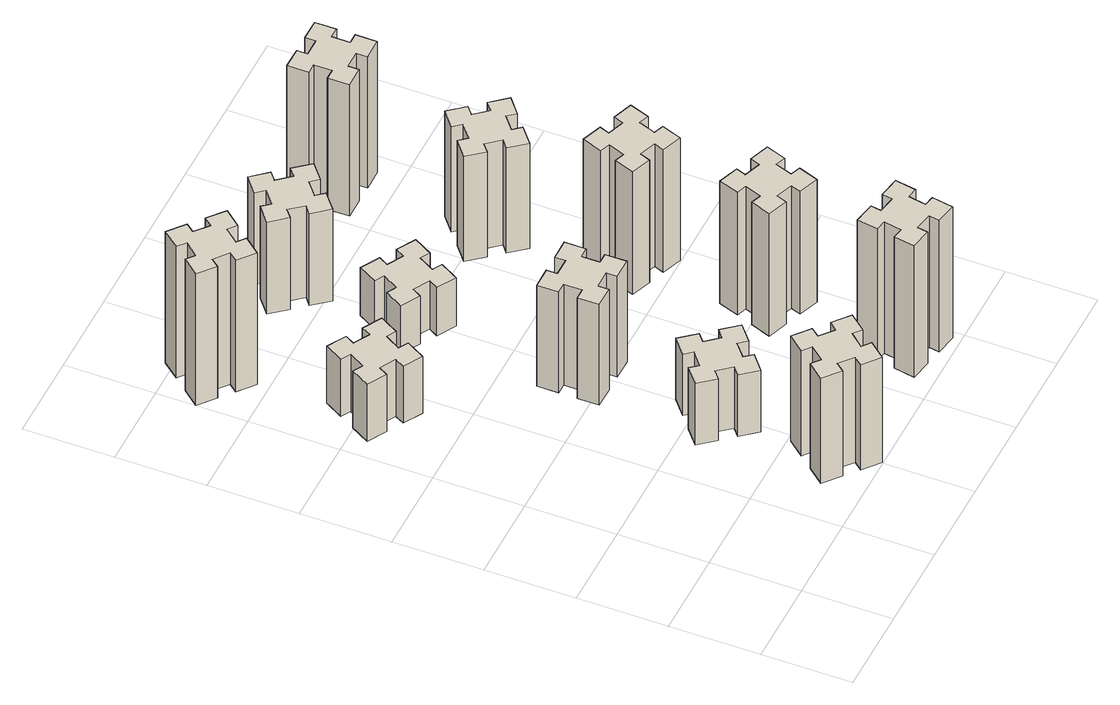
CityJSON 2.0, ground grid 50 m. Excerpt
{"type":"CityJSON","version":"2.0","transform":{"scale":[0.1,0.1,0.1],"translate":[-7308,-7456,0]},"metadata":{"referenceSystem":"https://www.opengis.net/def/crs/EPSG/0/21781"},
"CityObjects":{
"building1":{"type":"Building","attributes":{"class":"1000","function":"1000","usage":"1000","yearOfConstruction":2016,"roofType":"1000","measuredHeight":72,"storeysAboveGround":30,"storeysBelowGround":0},"geometry":[{"type":"Solid","lod":"1","boundaries":[[[[0,1,2,3,4,5,6,7,8,9,10,11,12,13,14,15,16,17,18,19]],[[17,16,20,21]],[[16,15,22,20]],[[15,14,23,22]],[[14,13,24,23]],[[13,12,25,24]],[[12,11,26,25]],[[11,10,27,26]],[[10,9,28,27]],[[9,8,29,28]],[[8,7,30,29]],[[7,6,31,30]],[[6,5,32,31]],[[5,4,33,32]],[[4,3,34,33]],[[3,2,35,34]],[[2,1,36,35]],[[1,0,37,36]],[[0,19,38,37]],[[19,18,39,38]],[[18,17,21,39]],[[24,25,26,27,28,29,30,31,32,33,34,35,36,37,38,39,21,20,22,23]]]]}]},
"building2":{"type":"Building","attributes":{"class":"1000","function":"1000","usage":"1000","yearOfConstruction":2016,"roofType":"1000","measuredHeight":39,"storeysAboveGround":30,"storeysBelowGround":0},"geometry":[{"type":"Solid","lod":"1","boundaries":[[[[40,41,42,43,44,45,46,47,48,49,50,51,52,53,54,55,56,57,58,59]],[[57,56,60,61]],[[56,55,62,60]],[[55,54,63,62]],[[54,53,64,63]],[[53,52,65,64]],[[52,51,66,65]],[[51,50,67,66]],[[50,49,68,67]],[[49,48,69,68]],[[48,47,70,69]],[[47,46,71,70]],[[46,45,72,71]],[[45,44,73,72]],[[44,43,74,73]],[[43,42,75,74]],[[42,41,76,75]],[[41,40,77,76]],[[40,59,78,77]],[[59,58,79,78]],[[58,57,61,79]],[[64,65,66,67,68,69,70,71,72,73,74,75,76,77,78,79,61,60,62,63]]]]}]},
"building3":{"type":"Building","attributes":{"class":"1000","function":"1000","usage":"1000","yearOfConstruction":2016,"roofType":"1000","measuredHeight":90,"storeysAboveGround":30,"storeysBelowGround":0},"geometry":[{"type":"Solid","lod":"1","boundaries":[[[[80,81,82,83,84,85,86,87,88,89,90,91,92,93,94,95,96,97,98,99]],[[97,96,100,101]],[[96,95,102,100]],[[95,94,103,102]],[[94,93,104,103]],[[93,92,105,104]],[[92,91,106,105]],[[91,90,107,106]],[[90,89,108,107]],[[89,88,109,108]],[[88,87,110,109]],[[87,86,111,110]],[[86,85,112,111]],[[85,84,113,112]],[[84,83,114,113]],[[83,82,115,114]],[[82,81,116,115]],[[81,80,117,116]],[[80,99,118,117]],[[99,98,119,118]],[[98,97,101,119]],[[104,105,106,107,108,109,110,111,112,113,114,115,116,117,118,119,101,100,102,103]]]]}]},
"building4":{"type":"Building","attributes":{"class":"1000","function":"1000","usage":"1000","yearOfConstruction":2016,"roofType":"1000","measuredHeight":42,"storeysAboveGround":30,"storeysBelowGround":0},"geometry":[{"type":"Solid","lod":"1","boundaries":[[[[120,121,122,123,124,125,126,127,128,129,130,131,132,133,134,135,136,137,138,139]],[[137,136,140,141]],[[136,135,142,140]],[[135,134,143,142]],[[134,133,144,143]],[[133,132,145,144]],[[132,131,146,145]],[[131,130,147,146]],[[130,129,148,147]],[[129,128,149,148]],[[128,127,150,149]],[[127,126,151,150]],[[126,125,152,151]],[[125,124,153,152]],[[124,123,154,153]],[[123,122,155,154]],[[122,121,156,155]],[[121,120,157,156]],[[120,139,158,157]],[[139,138,159,158]],[[138,137,141,159]],[[144,145,146,147,148,149,150,151,152,153,154,155,156,157,158,159,141,140,142,143]]]]}]},
"building5":{"type":"Building","attributes":{"class":"1000","function":"1000","usage":"1000","yearOfConstruction":2016,"roofType":"1000","measuredHeight":69,"storeysAboveGround":30,"storeysBelowGround":0},"geometry":[{"type":"Solid","lod":"1","boundaries":[[[[160,161,162,163,164,165,166,167,168,169,170,171,172,173,174,175,176,177,178,179]],[[177,176,180,181]],[[176,175,182,180]],[[175,174,183,182]],[[174,173,184,183]],[[173,172,185,184]],[[172,171,186,185]],[[171,170,187,186]],[[170,169,188,187]],[[169,168,189,188]],[[168,167,190,189]],[[167,166,191,190]],[[166,165,192,191]],[[165,164,193,192]],[[164,163,194,193]],[[163,162,195,194]],[[162,161,196,195]],[[161,160,197,196]],[[160,179,198,197]],[[179,178,199,198]],[[178,177,181,199]],[[184,185,186,187,188,189,190,191,192,193,194,195,196,197,198,199,181,180,182,183]]]]}]},
"building6":{"type":"Building","attributes":{"class":"1000","function":"1000","usage":"1000","yearOfConstruction":2016,"roofType":"1000","measuredHeight":33,"storeysAboveGround":30,"storeysBelowGround":0},"geometry":[{"type":"Solid","lod":"1","boundaries":[[[[200,201,202,203,204,205,206,207,208,209,210,211,212,213,214,215,216,217,218,219]],[[217,216,220,221]],[[216,215,222,220]],[[215,214,223,222]],[[214,213,224,223]],[[213,212,225,224]],[[212,211,226,225]],[[211,210,227,226]],[[210,209,228,227]],[[209,208,229,228]],[[208,207,230,229]],[[207,206,231,230]],[[206,205,232,231]],[[205,204,233,232]],[[204,203,234,233]],[[203,202,235,234]],[[202,201,236,235]],[[201,200,237,236]],[[200,219,238,237]],[[219,218,239,238]],[[218,217,221,239]],[[224,225,226,227,228,229,230,231,232,233,234,235,236,237,238,239,221,220,222,223]]]]}]},
"building7":{"type":"Building","attributes":{"class":"1000","function":"1000","usage":"1000","yearOfConstruction":2016,"roofType":"1000","measuredHeight":90,"storeysAboveGround":30,"storeysBelowGround":0},"geometry":[{"type":"Solid","lod":"1","boundaries":[[[[240,241,242,243,244,245,246,247,248,249,250,251,252,253,254,255,256,257,258,259]],[[257,256,260,261]],[[256,255,262,260]],[[255,254,263,262]],[[254,253,264,263]],[[253,252,265,264]],[[252,251,266,265]],[[251,250,267,266]],[[250,249,268,267]],[[249,248,269,268]],[[248,247,270,269]],[[247,246,271,270]],[[246,245,272,271]],[[245,244,273,272]],[[244,243,274,273]],[[243,242,275,274]],[[242,241,276,275]],[[241,240,277,276]],[[240,259,278,277]],[[259,258,279,278]],[[258,257,261,279]],[[264,265,266,267,268,269,270,271,272,273,274,275,276,277,278,279,261,260,262,263]]]]}]},
"building8":{"type":"Building","attributes":{"class":"1000","function":"1000","usage":"1000","yearOfConstruction":2016,"roofType":"1000","measuredHeight":63,"storeysAboveGround":30,"storeysBelowGround":0},"geometry":[{"type":"Solid","lod":"1","boundaries":[[[[280,281,282,283,284,285,286,287,288,289,290,291,292,293,294,295,296,297,298,299]],[[297,296,300,301]],[[296,295,302,300]],[[295,294,303,302]],[[294,293,304,303]],[[293,292,305,304]],[[292,291,306,305]],[[291,290,307,306]],[[290,289,308,307]],[[289,288,309,308]],[[288,287,310,309]],[[287,286,311,310]],[[286,285,312,311]],[[285,284,313,312]],[[284,283,314,313]],[[283,282,315,314]],[[282,281,316,315]],[[281,280,317,316]],[[280,299,318,317]],[[299,298,319,318]],[[298,297,301,319]],[[304,305,306,307,308,309,310,311,312,313,314,315,316,317,318,319,301,300,302,303]]]]}]},
"building9":{"type":"Building","attributes":{"class":"1000","function":"1000","usage":"1000","yearOfConstruction":2016,"roofType":"1000","measuredHeight":84,"storeysAboveGround":30,"storeysBelowGround":0},"geometry":[{"type":"Solid","lod":"1","boundaries":[[[[320,321,322,323,324,325,326,327,328,329,330,331,332,333,334,335,336,337,338,339]],[[337,336,340,341]],[[336,335,342,340]],[[335,334,343,342]],[[334,333,344,343]],[[333,332,345,344]],[[332,331,346,345]],[[331,330,347,346]],[[330,329,348,347]],[[329,328,349,348]],[[328,327,350,349]],[[327,326,351,350]],[[326,325,352,351]],[[325,324,353,352]],[[324,323,354,353]],[[323,322,355,354]],[[322,321,356,355]],[[321,320,357,356]],[[320,339,358,357]],[[339,338,359,358]],[[338,337,341,359]],[[344,345,346,347,348,349,350,351,352,353,354,355,356,357,358,359,341,340,342,343]]]]}]},
"building10":{"type":"Building","attributes":{"class":"1000","function":"1000","usage":"1000","yearOfConstruction":2016,"roofType":"1000","measuredHeight":84,"storeysAboveGround":30,"storeysBelowGround":0},"geometry":[{"type":"Solid","lod":"1","boundaries":[[[[360,361,362,363,364,365,366,367,368,369,370,371,372,373,374,375,376,377,378,379]],[[377,376,380,381]],[[376,375,382,380]],[[375,374,383,382]],[[374,373,384,383]],[[373,372,385,384]],[[372,371,386,385]],[[371,370,387,386]],[[370,369,388,387]],[[369,368,389,388]],[[368,367,390,389]],[[367,366,391,390]],[[366,365,392,391]],[[365,364,393,392]],[[364,363,394,393]],[[363,362,395,394]],[[362,361,396,395]],[[361,360,397,396]],[[360,379,398,397]],[[379,378,399,398]],[[378,377,381,399]],[[384,385,386,387,388,389,390,391,392,393,394,395,396,397,398,399,381,380,382,383]]]]}]},
"building11":{"type":"Building","attributes":{"class":"1000","function":"1000","usage":"1000","yearOfConstruction":2016,"roofType":"1000","measuredHeight":72,"storeysAboveGround":30,"storeysBelowGround":0},"geometry":[{"type":"Solid","lod":"1","boundaries":[[[[400,401,402,403,404,405,406,407,408,409,410,411,412,413,414,415,416,417,418,419]],[[417,416,420,421]],[[416,415,422,420]],[[415,414,423,422]],[[414,413,424,423]],[[413,412,425,424]],[[412,411,426,425]],[[411,410,427,426]],[[410,409,428,427]],[[409,408,429,428]],[[408,407,430,429]],[[407,406,431,430]],[[406,405,432,431]],[[405,404,433,432]],[[404,403,434,433]],[[403,402,435,434]],[[402,401,436,435]],[[401,400,437,436]],[[400,419,438,437]],[[419,418,439,438]],[[418,417,421,439]],[[424,425,426,427,428,429,430,431,432,433,434,435,436,437,438,439,421,420,422,423]]]]}]},
"building12":{"type":"Building","attributes":{"class":"1000","function":"1000","usage":"1000","yearOfConstruction":2016,"roofType":"1000","measuredHeight":90,"storeysAboveGround":30,"storeysBelowGround":0},"geometry":[{"type":"Solid","lod":"1","boundaries":[[[[440,441,442,443,444,445,446,447,448,449,450,451,452,453,454,455,456,457,458,459]],[[457,456,460,461]],[[456,455,462,460]],[[455,454,463,462]],[[454,453,464,463]],[[453,452,465,464]],[[452,451,466,465]],[[451,450,467,466]],[[450,449,468,467]],[[449,448,469,468]],[[448,447,470,469]],[[447,446,471,470]],[[446,445,472,471]],[[445,444,473,472]],[[444,443,474,473]],[[443,442,475,474]],[[442,441,476,475]],[[441,440,477,476]],[[440,459,478,477]],[[459,458,479,478]],[[458,457,461,479]],[[464,465,466,467,468,469,470,471,472,473,474,475,476,477,478,479,461,460,462,463]]]]}]}
},
"vertices":[
[876,193,0],[953,129,0],[914,83,0],[1006,6,0],[1083,98,0],[1037,136,0],[1102,213,0],[1148,174,0],[1225,266,0],[1133,343,0],[1094,297,0],[1018,362,0],[1056,408,0],[964,485,0],[887,393,0],[933,354,0],[869,278,0],[823,316,0],[746,224,0],[838,147,0],[869,278,720],[823,316,720],[933,354,720],[887,393,720],[964,485,720],[1056,408,720],[1018,362,720],[1094,297,720],[1133,343,720],[1225,266,720],[1148,174,720],[1102,213,720],[1037,136,720],[1083,98,720],[1006,6,720],[914,83,720],[953,129,720],[876,193,720],[838,147,720],[746,224,720],
[416,2367,0],[466,2454,0],[518,2424,0],[578,2528,0],[474,2588,0],[444,2536,0],[357,2586,0],[387,2638,0],[283,2698,0],[223,2594,0],[275,2564,0],[225,2477,0],[173,2507,0],[113,2403,0],[217,2343,0],[247,2395,0],[334,2345,0],[304,2293,0],[408,2233,0],[468,2337,0],[334,2345,390],[304,2293,390],[247,2395,390],[217,2343,390],[113,2403,390],[173,2507,390],[225,2477,390],[275,2564,390],[223,2594,390],[283,2698,390],[387,2638,390],[357,2586,390],[444,2536,390],[474,2588,390],[578,2528,390],[518,2424,390],[466,2454,390],[416,2367,390],[468,2337,390],[408,2233,390],
[136,3253,0],[213,3189,0],[174,3143,0],[266,3066,0],[343,3158,0],[297,3196,0],[362,3273,0],[408,3234,0],[485,3326,0],[393,3403,0],[354,3357,0],[278,3422,0],[316,3468,0],[224,3545,0],[147,3453,0],[193,3414,0],[129,3338,0],[83,3376,0],[6,3284,0],[98,3207,0],[129,3338,900],[83,3376,900],[193,3414,900],[147,3453,900],[224,3545,900],[316,3468,900],[278,3422,900],[354,3357,900],[393,3403,900],[485,3326,900],[408,3234,900],[362,3273,900],[297,3196,900],[343,3158,900],[266,3066,900],[174,3143,900],[213,3189,900],[136,3253,900],[98,3207,900],[6,3284,900],
[953,1002,0],[876,937,0],[838,983,0],[746,906,0],[823,814,0],[869,853,0],[933,776,0],[887,738,0],[964,646,0],[1056,723,0],[1018,769,0],[1094,833,0],[1133,787,0],[1225,864,0],[1148,956,0],[1102,918,0],[1037,994,0],[1083,1033,0],[1006,1125,0],[914,1048,0],[1037,994,420],[1083,1033,420],[1102,918,420],[1148,956,420],[1225,864,420],[1133,787,420],[1094,833,420],[1018,769,420],[1056,723,420],[964,646,420],[887,738,420],[933,776,420],[869,853,420],[823,814,420],[746,906,420],[838,983,420],[876,937,420],[953,1002,420],[914,1048,420],[1006,1125,420],
[935,1515,0],[1035,1515,0],[1035,1455,0],[1155,1455,0],[1155,1575,0],[1095,1575,0],[1095,1675,0],[1155,1675,0],[1155,1795,0],[1035,1795,0],[1035,1735,0],[935,1735,0],[935,1795,0],[815,1795,0],[815,1675,0],[875,1675,0],[875,1575,0],[815,1575,0],[815,1455,0],[935,1455,0],[875,1575,690],[815,1575,690],[875,1675,690],[815,1675,690],[815,1795,690],[935,1795,690],[935,1735,690],[1035,1735,690],[1035,1795,690],[1155,1795,690],[1155,1675,690],[1095,1675,690],[1095,1575,690],[1155,1575,690],[1155,1455,690],[1035,1455,690],[1035,1515,690],[935,1515,690],[935,1455,690],[815,1455,690],
[1056,2467,0],[1106,2554,0],[1158,2524,0],[1218,2628,0],[1114,2688,0],[1084,2636,0],[997,2686,0],[1027,2738,0],[923,2798,0],[863,2694,0],[915,2664,0],[865,2577,0],[813,2607,0],[753,2503,0],[857,2443,0],[887,2495,0],[974,2445,0],[944,2393,0],[1048,2333,0],[1108,2437,0],[974,2445,330],[944,2393,330],[887,2495,330],[857,2443,330],[753,2503,330],[813,2607,330],[865,2577,330],[915,2664,330],[863,2694,330],[923,2798,330],[1027,2738,330],[997,2686,330],[1084,2636,330],[1114,2688,330],[1218,2628,330],[1158,2524,330],[1106,2554,330],[1056,2467,330],[1108,2437,330],[1048,2333,330],
[1894,345,0],[1795,362,0],[1806,421,0],[1687,442,0],[1667,324,0],[1726,314,0],[1708,215,0],[1649,226,0],[1628,107,0],[1747,87,0],[1757,146,0],[1855,128,0],[1845,69,0],[1963,48,0],[1984,167,0],[1925,177,0],[1942,275,0],[2001,265,0],[2022,383,0],[1904,404,0],[1942,275,900],[2001,265,900],[1925,177,900],[1984,167,900],[1963,48,900],[1845,69,900],[1855,128,900],[1757,146,900],[1747,87,900],[1628,107,900],[1649,226,900],[1708,215,900],[1726,314,900],[1667,324,900],[1687,442,900],[1806,421,900],[1795,362,900],[1894,345,900],[1904,404,900],[2022,383,900],
[1102,3238,0],[1037,3314,0],[1083,3353,0],[1006,3445,0],[914,3368,0],[953,3322,0],[876,3257,0],[838,3303,0],[746,3226,0],[823,3134,0],[869,3173,0],[933,3096,0],[887,3058,0],[964,2966,0],[1056,3043,0],[1018,3089,0],[1094,3153,0],[1133,3107,0],[1225,3184,0],[1148,3276,0],[1094,3153,630],[1133,3107,630],[1018,3089,630],[1056,3043,630],[964,2966,630],[887,3058,630],[933,3096,630],[869,3173,630],[823,3134,630],[746,3226,630],[838,3303,630],[876,3257,630],[953,3322,630],[914,3368,630],[1006,3445,630],[1083,3353,630],[1037,3314,630],[1102,3238,630],[1148,3276,630],[1225,3184,630],
[1741,899,0],[1835,865,0],[1814,809,0],[1927,767,0],[1968,880,0],[1912,901,0],[1946,995,0],[2002,974,0],[2043,1087,0],[1930,1128,0],[1910,1072,0],[1816,1106,0],[1837,1162,0],[1724,1203,0],[1683,1090,0],[1739,1070,0],[1705,976,0],[1649,997,0],[1607,884,0],[1720,843,0],[1705,976,840],[1649,997,840],[1739,1070,840],[1683,1090,840],[1724,1203,840],[1837,1162,840],[1816,1106,840],[1910,1072,840],[1930,1128,840],[2043,1087,840],[2002,974,840],[1946,995,840],[1912,901,840],[1968,880,840],[1927,767,840],[1814,809,840],[1835,865,840],[1741,899,840],[1720,843,840],[1607,884,840],
[1910,1812,0],[1816,1846,0],[1837,1902,0],[1724,1943,0],[1683,1830,0],[1739,1810,0],[1705,1716,0],[1649,1737,0],[1607,1624,0],[1720,1583,0],[1741,1639,0],[1835,1605,0],[1814,1549,0],[1927,1507,0],[1968,1620,0],[1912,1641,0],[1946,1735,0],[2002,1714,0],[2043,1827,0],[1930,1868,0],[1946,1735,840],[2002,1714,840],[1912,1641,840],[1968,1620,840],[1927,1507,840],[1814,1549,840],[1835,1605,840],[1741,1639,840],[1720,1583,840],[1607,1624,840],[1649,1737,840],[1705,1716,840],[1739,1810,840],[1683,1830,840],[1724,1943,840],[1837,1902,840],[1816,1846,840],[1910,1812,840],[1930,1868,840],[2043,1827,840],
[1609,2433,0],[1673,2356,0],[1627,2318,0],[1704,2226,0],[1796,2303,0],[1758,2349,0],[1834,2413,0],[1873,2367,0],[1965,2444,0],[1888,2536,0],[1842,2498,0],[1777,2574,0],[1823,2613,0],[1746,2705,0],[1654,2628,0],[1693,2582,0],[1616,2517,0],[1578,2563,0],[1486,2486,0],[1563,2394,0],[1616,2517,720],[1578,2563,720],[1693,2582,720],[1654,2628,720],[1746,2705,720],[1823,2613,720],[1777,2574,720],[1842,2498,720],[1888,2536,720],[1965,2444,720],[1873,2367,720],[1834,2413,720],[1758,2349,720],[1796,2303,720],[1704,2226,720],[1627,2318,720],[1673,2356,720],[1609,2433,720],[1563,2394,720],[1486,2486,720],
[1675,3195,0],[1775,3195,0],[1775,3135,0],[1895,3135,0],[1895,3255,0],[1835,3255,0],[1835,3355,0],[1895,3355,0],[1895,3475,0],[1775,3475,0],[1775,3415,0],[1675,3415,0],[1675,3475,0],[1555,3475,0],[1555,3355,0],[1615,3355,0],[1615,3255,0],[1555,3255,0],[1555,3135,0],[1675,3135,0],[1615,3255,900],[1555,3255,900],[1615,3355,900],[1555,3355,900],[1555,3475,900],[1675,3475,900],[1675,3415,900],[1775,3415,900],[1775,3475,900],[1895,3475,900],[1895,3355,900],[1835,3355,900],[1835,3255,900],[1895,3255,900],[1895,3135,900],[1775,3135,900],[1775,3195,900],[1675,3195,900],[1675,3135,900],[1555,3135,900]
]}
